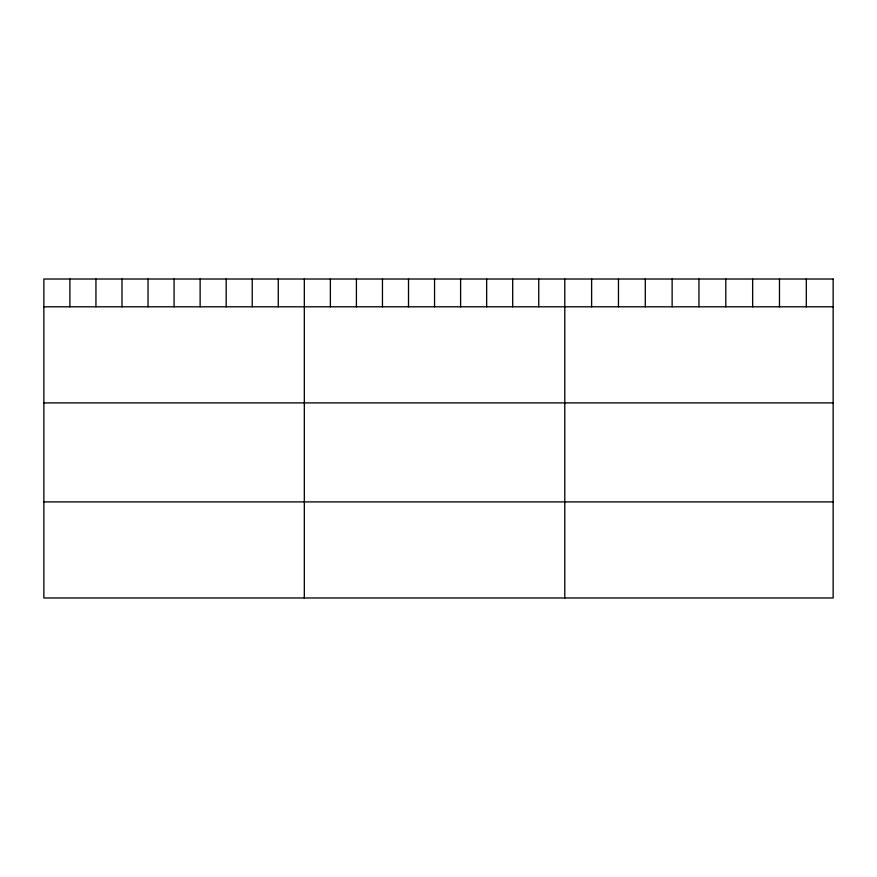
<?xml version="1.0" encoding="UTF-8"?>
<svg xmlns="http://www.w3.org/2000/svg" width="877" height="877" viewBox="0 0 877 877"><rect width="100%" height="100%" fill="white"/><g stroke="black" fill="none" stroke-linecap="round" stroke-linejoin="round"><path stroke-width="1.32" d="M43.85 306.797L833.15 306.797M43.85 402.894L833.15 402.894M43.85 501.896L833.15 501.896M806.314 279.018L806.314 306.797M779.478 279.018L779.478 306.797M752.641 279.018L752.641 306.797M725.805 279.018L725.805 306.797M698.969 279.018L698.969 306.797M672.133 279.018L672.133 306.797M645.297 279.018L645.297 306.797M618.46 279.018L618.46 306.797M591.624 279.018L591.624 306.797M564.788 279.018L564.788 597.982M538.741 279.018L538.741 306.797M512.694 279.018L512.694 306.797M486.647 279.018L486.647 306.797M460.6 279.018L460.6 306.797M434.553 279.018L434.553 306.797M408.507 279.018L408.507 306.797M382.46 279.018L382.46 306.797M356.413 279.018L356.413 306.797M330.366 279.018L330.366 306.797M304.319 279.018L304.319 597.982M278.272 279.018L278.272 306.797M252.225 279.018L252.225 306.797M226.178 279.018L226.178 306.797M200.131 279.018L200.131 306.797M174.084 279.018L174.084 306.797M148.038 279.018L148.038 306.797M121.991 279.018L121.991 306.797M95.944 279.018L95.944 306.797M69.897 279.018L69.897 306.797M833.15 279.018L43.85 279.018L43.85 597.982L833.15 597.982L833.15 279.018"/></g></svg>
